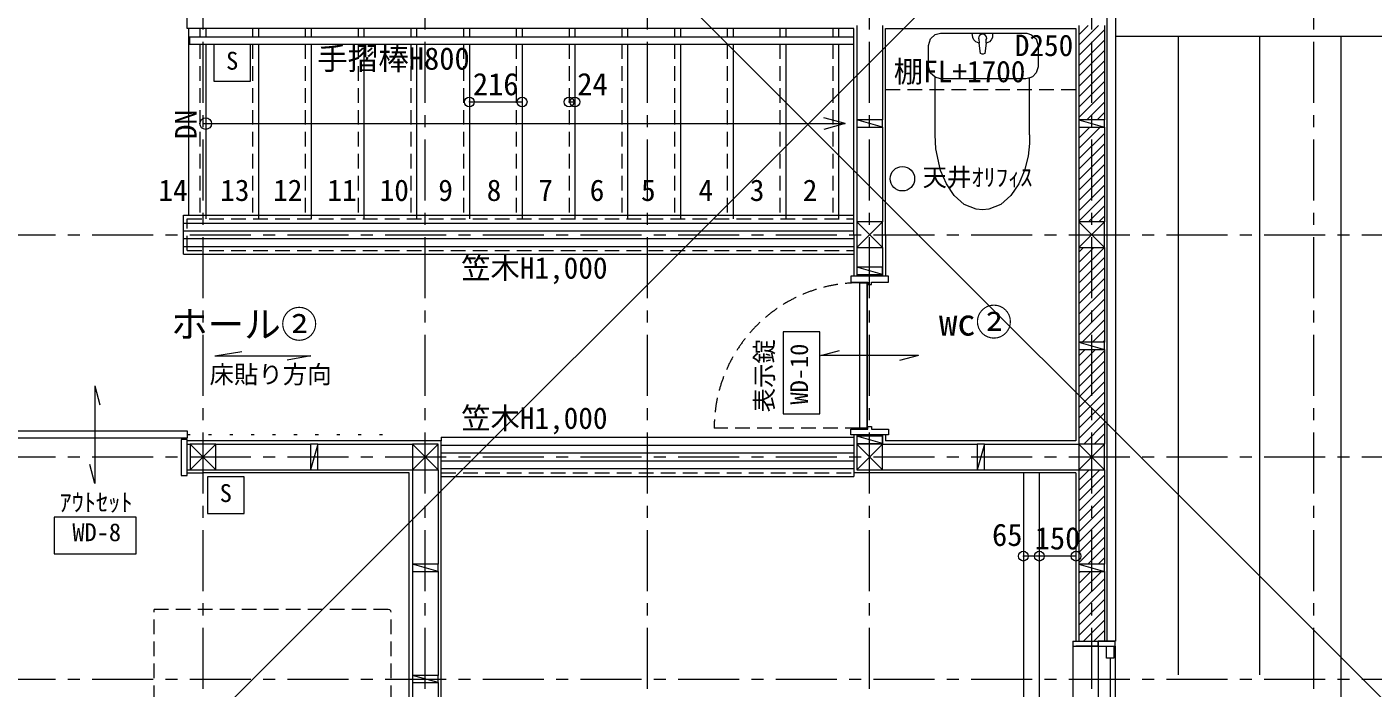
# Model space of a CAD drawing. Units: millimetres at full size, sheet at 1:50. Extents: x -16792 to 54909, y -26252 to 25759.
# Drawn here: x 20298 to 25812, y 15025 to 17734 of the extents above; entities that cross this region are included whole.
import ezdxf
from ezdxf.enums import TextEntityAlignment as Align

# ---------------------------------------------------------------- set-up
doc = ezdxf.new("R2010")
doc.units = ezdxf.units.MM
doc.header["$LTSCALE"] = 50
doc.header["$PDMODE"] = 32
doc.header["$PDSIZE"] = 40
for name, pattern in [('CHAIN1', [8, 5, -1, 1, -1]), ('DASHED1', [1.8, 1.2, -0.6]), ('DOTTED', [1.75, 0.25, -1.5])]:
    doc.linetypes.add(name, pattern=pattern)
for name, color, linetype, lineweight in [('3-1_通り芯・通り番号', 7, 'Continuous', 13), ('3-2_柱(黄)', 4, 'Continuous', 5), ('3-3_仕上線(黄)', 3, 'Continuous', 20), ('3-4_下地・間柱(水色)', 4, 'Continuous', 5), ('3-5_サッシ・室内建具', 7, 'Continuous', 13), ('3-6_住宅設備・造作', 4, 'Continuous', 5), ('3-7_家具点線', 4, 'DASHED1', 5), ('3-8_ハッチング', 1, 'Continuous', 9), ('3-9_建築設備', 5, 'Continuous', 13), ('3-A_文字', 7, 'Continuous', 13), ('3-D_断熱・その他ｸﾞﾚｰ', 1, 'Continuous', 9), ('3-F_寸法・方位', 7, 'Continuous', 13), ('F-F_図面枠（共通）', 7, 'Continuous', 13)]:
    doc.layers.add(name, color=color, linetype=linetype, lineweight=lineweight)
doc.styles.add('ＭＳ ゴシック', font='')
doc.styles.get('ＭＳ ゴシック').set_extended_font_data('MS Gothic')

msp = doc.modelspace()

# ---------------------------------------------------------------- linework, layer by layer
at = {"layer": '3-1_通り芯・通り番号', "color": 1, "linetype": 'CHAIN1', "lineweight": 9}
for p, q in [((21019.52, 11422.55), (21019.52, 23216.06)), ((21929.52, 11422.55), (21929.52, 23216.06)), ((22839.52, 11422.55), (22839.52, 23216.06)), ((23749.52, 11422.55), (23749.52, 23216.06)), ((24659.52, 11422.55), (24659.52, 23216.06)), ((25569.52, 11422.55), (25569.52, 23216.06)), ((14565.29, 16882.55), (28820.4, 16882.55)), ((14565.29, 15972.55), (28820.4, 15972.55)), ((14565.29, 15062.55), (28820.4, 15062.55))]:
    msp.add_line(p, q, dxfattribs=at)
at = {"layer": '3-2_柱(黄)'}
for p, q in [((23697.02, 16935.05), (23802.02, 16830.05)), ((23802.02, 16935.05), (23697.02, 16830.05)), ((24712.02, 16935.05), (24607.02, 16830.05)), ((24712.02, 16830.05), (24607.02, 16935.05)), ((21072.02, 15920.05), (20967.02, 16025.05)), ((20967.02, 15920.05), (21072.02, 16025.05)), ((21877.02, 16025.05), (21982.02, 15920.05)), ((21982.02, 16025.05), (21877.02, 15920.05)), ((23697.02, 16025.05), (23802.02, 15920.05)), ((23802.02, 16025.05), (23697.02, 15920.05)), ((24607.02, 16025.05), (24712.02, 15920.05)), ((24712.02, 16025.05), (24607.02, 15920.05))]:
    msp.add_line(p, q, dxfattribs=at)
at = {"layer": '3-2_柱(黄)', "color": 3, "lineweight": 20}
for points in [[(23697.02, 16935.05), (23697.02, 16830.05), (23802.02, 16830.05), (23802.02, 16935.05)], [(24712.02, 16935.05), (24607.02, 16935.05), (24607.02, 16830.05), (24712.02, 16830.05)], [(21072.02, 15920.05), (21072.02, 16025.05), (20967.02, 16025.05), (20967.02, 15920.05)], [(21877.02, 16025.05), (21877.02, 15920.05), (21982.02, 15920.05), (21982.02, 16025.05)], [(23697.02, 16025.05), (23697.02, 15920.05), (23802.02, 15920.05), (23802.02, 16025.05)], [(24607.02, 16025.05), (24607.02, 15920.05), (24712.02, 15920.05), (24712.02, 16025.05)]]:
    msp.add_lwpolyline(points, close=True, dxfattribs=at)
at = {"layer": '3-3_仕上線(黄)'}
for p, q in [((20954.52, 17727.55), (20954.52, 17857.55)), ((24756.02, 17792.55), (24756.02, 16882.55)), ((21929.52, 17727.55), (20954.52, 17727.55)), ((22839.52, 17727.55), (21929.52, 17727.55)), ((23684.52, 17727.55), (22839.52, 17727.55)), ((23684.52, 16882.55), (23684.52, 17727.55)), ((23814.52, 16882.55), (23814.52, 17727.55)), ((23814.52, 17727.55), (24594.52, 17727.55)), ((24594.52, 17727.55), (24594.52, 16882.55)), ((23684.52, 16882.55), (23684.52, 16712.55)), ((23814.52, 16882.55), (23814.52, 16712.55)), ((24594.52, 16882.55), (24594.52, 16037.55)), ((24756.02, 16882.55), (24756.02, 15972.55)), ((23684.52, 16062.55), (23684.52, 15907.55)), ((23814.52, 16062.55), (23814.52, 16037.55)), ((21994.52, 16037.55), (20954.52, 16037.55)), ((21994.52, 14152.55), (21994.52, 16037.55)), ((24594.52, 16037.55), (23814.52, 16037.55)), ((24756.02, 15972.55), (24756.02, 15217.55)), ((20954.52, 15907.55), (21019.52, 15907.55)), ((21864.52, 15907.55), (21019.52, 15907.55)), ((21864.52, 14152.55), (21864.52, 15907.55)), ((24594.52, 15907.55), (23684.52, 15907.55)), ((24594.52, 15907.55), (24594.52, 15217.55))]:
    msp.add_line(p, q, dxfattribs=at)
at = {"layer": '3-3_仕上線(黄)', "color": 7, "lineweight": 13}
msp.add_lwpolyline([(24756.02, 17696.05), (27293.02, 17696.05), (27293.02, 13601.05)], dxfattribs=at)
at = {"layer": '3-4_下地・間柱(水色)'}
for p, q in [((24721.02, 17792.55), (24721.02, 16882.55)), ((23697.02, 17740.05), (23697.02, 17352.55)), ((23802.02, 17740.05), (23802.02, 17352.55)), ((24607.02, 17740.05), (24607.02, 17352.55)), ((24712.02, 17740.05), (24712.02, 17352.55)), ((23802.02, 17322.55), (23697.02, 17352.55)), ((23697.02, 17322.55), (23697.02, 16935.05)), ((23802.02, 17322.55), (23802.02, 16935.05)), ((24607.02, 17352.55), (24712.02, 17322.55)), ((24607.02, 17322.55), (24607.02, 16935.05)), ((24712.02, 17322.55), (24712.02, 16935.05)), ((24721.02, 16882.55), (24721.02, 15972.55)), ((23697.02, 16830.05), (23697.02, 16712.55)), ((23802.02, 16830.05), (23802.02, 16712.55)), ((24607.02, 16830.05), (24607.02, 16442.55)), ((24712.02, 16830.05), (24712.02, 16442.55)), ((23802.02, 16719.16), (23697.02, 16749.16)), ((23697.02, 16688.55), (23697.02, 16688.45)), ((23802.02, 16688.55), (23802.02, 16688.45)), ((24607.02, 16442.55), (24712.02, 16412.55)), ((24607.02, 16412.55), (24607.02, 16025.05)), ((24712.02, 16412.55), (24712.02, 16025.05)), ((23697.02, 16086.65), (23697.02, 16086.55)), ((23697.02, 16062.55), (23697.02, 16025.05)), ((23802.02, 16026.97), (23697.02, 16056.97)), ((23802.02, 16086.65), (23802.02, 16086.55)), ((23802.02, 16062.55), (23802.02, 16025.05)), ((20954.52, 16025.05), (20967.02, 16025.05)), ((21072.02, 16025.05), (21459.52, 16025.05)), ((21489.52, 16025.05), (21459.52, 15920.05)), ((21489.52, 16025.05), (21877.02, 16025.05)), ((23802.02, 16025.05), (24189.52, 16025.05)), ((24219.52, 16025.05), (24189.52, 15920.05)), ((24219.52, 16025.05), (24607.02, 16025.05)), ((24721.02, 15972.55), (24721.02, 15217.55)), ((20954.52, 15920.05), (20967.02, 15920.05)), ((21072.02, 15920.05), (21459.52, 15920.05)), ((21489.52, 15920.05), (21877.02, 15920.05)), ((21877.02, 15920.05), (21877.02, 15532.55)), ((21982.02, 15920.05), (21982.02, 15532.55)), ((23802.02, 15920.05), (24189.52, 15920.05)), ((24219.52, 15920.05), (24607.02, 15920.05)), ((24379.52, 15907.55), (24379.52, 13522.55)), ((24444.52, 15907.55), (24444.52, 13457.55)), ((24607.02, 15920.05), (24607.02, 15532.55)), ((24712.02, 15920.05), (24712.02, 15532.55)), ((21982.02, 15502.55), (21877.02, 15532.55)), ((21877.02, 15502.55), (21877.02, 15077.55)), ((21982.02, 15502.55), (21982.02, 15077.55)), ((24607.02, 15532.55), (24712.02, 15502.55)), ((24607.02, 15502.55), (24607.02, 15217.55)), ((24712.02, 15502.55), (24712.02, 15217.55)), ((21982.02, 15047.55), (21877.02, 15077.55)), ((21877.02, 15047.55), (21877.02, 14622.55)), ((21982.02, 15047.55), (21982.02, 14622.55))]:
    msp.add_line(p, q, dxfattribs=at)
for points in [[(23697.02, 17322.55), (23802.02, 17322.55), (23802.02, 17352.55), (23697.02, 17352.55)], [(24712.02, 17352.55), (24607.02, 17352.55), (24607.02, 17322.55), (24712.02, 17322.55)], [(23697.02, 16719.16), (23802.02, 16719.16), (23802.02, 16749.16), (23697.02, 16749.16)], [(24712.02, 16442.55), (24607.02, 16442.55), (24607.02, 16412.55), (24712.02, 16412.55)], [(23697.02, 16026.97), (23802.02, 16026.97), (23802.02, 16056.97), (23697.02, 16056.97)], [(21489.52, 15920.05), (21489.52, 16025.05), (21459.52, 16025.05), (21459.52, 15920.05)], [(24219.52, 15920.05), (24219.52, 16025.05), (24189.52, 16025.05), (24189.52, 15920.05)], [(21877.02, 15502.55), (21982.02, 15502.55), (21982.02, 15532.55), (21877.02, 15532.55)], [(24712.02, 15532.55), (24607.02, 15532.55), (24607.02, 15502.55), (24712.02, 15502.55)], [(21877.02, 15047.55), (21982.02, 15047.55), (21982.02, 15077.55), (21877.02, 15077.55)]]:
    msp.add_lwpolyline(points, close=True, dxfattribs=at)
at = {"layer": '3-5_サッシ・室内建具'}
for p, q in [((23672.52, 16712.55), (23672.52, 16688.55)), ((23826.52, 16712.55), (23672.52, 16712.55)), ((23826.52, 16688.55), (23826.52, 16712.55)), ((23672.52, 16688.55), (23742.02, 16688.55)), ((23739.02, 16089.55), (23739.02, 16685.55)), ((23757.02, 16678.55), (23757.02, 16688.55)), ((23757.02, 16688.55), (23826.52, 16688.55)), ((23395.61, 16485.12), (23395.61, 16149)), ((23545.61, 16485.12), (23395.61, 16485.12)), ((23545.61, 16149), (23545.61, 16485.12)), ((23949.52, 16387.55), (23872.25, 16366.84)), ((20576.52, 16263.55), (20576.52, 15863.55)), ((20576.52, 16263.55), (20597.23, 16186.27)), ((23395.61, 16149), (23545.61, 16149)), ((20198.52, 16078.55), (20954.52, 16078.55)), ((20954.52, 16048.55), (20198.52, 16048.55)), ((20954.52, 16078.55), (20954.52, 16048.55)), ((20954.52, 15895.55), (20954.52, 16043.55)), ((23672.52, 16086.55), (23742.02, 16086.55)), ((23742.02, 16086.55), (23742.02, 16096.55)), ((23757.02, 16086.55), (23826.52, 16086.55)), ((23826.52, 16086.55), (23826.52, 16062.55)), ((20576.52, 15863.55), (20555.82, 15940.82)), ((20930.52, 15895.55), (20954.52, 15895.55)), ((20409.99, 15725.92), (20409.99, 15575.92)), ((20746.12, 15725.92), (20409.99, 15725.92)), ((20746.12, 15575.92), (20746.12, 15725.92)), ((20409.99, 15575.92), (20746.12, 15575.92)), ((24582.52, 15217.55), (24755.02, 15217.55)), ((24582.52, 15217.55), (24582.52, 15197.55)), ((24582.52, 15217.55), (24582.52, 14217.55)), ((24685.02, 15197.55), (24685.02, 15217.55)), ((24756.02, 15217.55), (24747.02, 15217.55)), ((24755.02, 15197.55), (24755.02, 15217.55)), ((24582.52, 15197.55), (24755.02, 15197.55)), ((24685.02, 15197.55), (24594.52, 15197.55)), ((24685.02, 15197.55), (24685.02, 14237.55)), ((24750.02, 15197.55), (24750.02, 15147.55)), ((24755.02, 15197.55), (24755.02, 14237.55)), ((24735.02, 15147.55), (24735.02, 14287.55))]:
    msp.add_line(p, q, dxfattribs=at)
at = {"layer": '3-5_サッシ・室内建具', "linetype": 'DOTTED'}
msp.add_line((20954.52, 16063.55), (21820.77, 16063.55), dxfattribs=at)
at = {"layer": '3-5_サッシ・室内建具', "color": 4, "linetype": 'DASHED1', "lineweight": 5}
msp.add_line((23709.02, 16089.55), (23113.02, 16089.55), dxfattribs=at)
at = {"layer": '3-5_サッシ・室内建具'}
msp.add_lwpolyline([(23739.02, 16089.55), (23709.02, 16089.55), (23709.02, 16685.55), (23739.02, 16685.55)], close=True, dxfattribs=at)
for points in [[(23742.02, 16688.55), (23742.02, 16678.55), (23757.02, 16678.55)], [(23949.52, 16387.55), (23549.52, 16387.55), (23626.8, 16408.25)], [(20954.52, 16043.55), (20930.52, 16043.55), (20930.52, 15895.55)], [(23826.52, 16062.55), (23672.52, 16062.55), (23672.52, 16086.55)], [(23742.02, 16096.55), (23757.02, 16096.55), (23757.02, 16086.55)], [(24756.02, 15217.55), (24685.02, 15217.55), (24685.02, 15197.55)], [(24750.02, 15147.55), (24720.02, 15147.55), (24720.02, 15197.55)]]:
    msp.add_lwpolyline(points, dxfattribs=at)
at = {"layer": '3-5_サッシ・室内建具', "color": 4, "linetype": 'DASHED1', "lineweight": 5}
msp.add_arc((23709.02, 16089.55), 596, 90, 180, dxfattribs=at)
at = {"layer": '3-6_住宅設備・造作'}
for p, q in [((20960.52, 17727.55), (20960.52, 16962.55)), ((24405.06, 17291.55), (24405.06, 17525.55)), ((24405.06, 17291.55), (24404.27, 17256.55))]:
    msp.add_line(p, q, dxfattribs=at)
at = {"layer": '3-6_住宅設備・造作', "linetype": 'DASHED1'}
for p, q in [((21006.52, 17727.55), (21006.52, 17693.39)), ((21222.52, 17727.55), (21222.52, 17693.39)), ((21438.52, 17727.55), (21438.52, 17693.39)), ((21654.52, 17727.55), (21654.52, 17693.39)), ((21870.52, 17727.55), (21870.52, 17693.39)), ((22086.52, 17727.55), (22086.52, 17693.39)), ((22302.52, 17727.55), (22302.52, 17693.39)), ((22518.52, 17727.55), (22518.52, 17693.39)), ((22734.52, 17727.55), (22734.52, 17693.39)), ((22950.52, 17727.55), (22950.52, 17693.39)), ((23166.52, 17727.55), (23166.52, 17693.39)), ((23382.52, 17727.55), (23382.52, 17693.39)), ((23598.52, 17727.55), (23598.52, 17693.39)), ((21006.52, 17663.39), (21006.52, 16947.55)), ((21222.52, 17663.39), (21222.52, 16947.55)), ((21438.52, 17663.39), (21438.52, 16947.55)), ((21654.52, 17663.39), (21654.52, 16947.55)), ((21870.52, 17663.39), (21870.52, 16947.55)), ((22086.52, 17663.39), (22086.52, 16947.55)), ((22302.52, 17663.39), (22302.52, 16947.55)), ((22518.52, 17663.39), (22518.52, 16947.55)), ((22734.52, 17663.39), (22734.52, 16947.55)), ((22950.52, 17663.39), (22950.52, 16947.55)), ((23166.52, 17663.39), (23166.52, 16947.55)), ((23382.52, 17663.39), (23382.52, 16947.55)), ((23598.52, 17663.39), (23598.52, 16947.55)), ((20954.52, 16817.55), (23684.52, 16817.55)), ((21994.52, 15907.55), (23684.52, 15907.55))]:
    msp.add_line(p, q, dxfattribs=at)
at = {"layer": '3-6_住宅設備・造作', "color": 7, "lineweight": 13}
for p, q in [((21030.52, 17727.55), (21030.52, 17693.39)), ((21246.52, 17727.55), (21246.52, 17693.39)), ((21462.52, 17727.55), (21462.52, 17693.39)), ((21678.52, 17727.55), (21678.52, 17693.39)), ((21894.52, 17727.55), (21894.52, 17693.39)), ((22110.52, 17727.55), (22110.52, 17693.39)), ((22326.52, 17727.55), (22326.52, 17693.39)), ((22542.52, 17727.55), (22542.52, 17693.39)), ((22758.52, 17727.55), (22758.52, 17693.39)), ((22974.52, 17727.55), (22974.52, 17693.39)), ((23190.52, 17727.55), (23190.52, 17693.39)), ((23406.52, 17727.55), (23406.52, 17693.39)), ((23622.52, 17727.55), (23622.52, 17693.39)), ((20964.62, 17693.39), (23684.52, 17693.39)), ((20964.62, 17693.39), (20964.62, 17663.39)), ((20964.62, 17663.39), (23684.52, 17663.39)), ((21030.52, 17663.39), (21030.52, 16947.55)), ((21246.52, 17663.39), (21246.52, 16947.55)), ((21462.52, 17663.39), (21462.52, 16947.55)), ((21678.52, 17663.39), (21678.52, 16947.55)), ((21894.52, 17663.39), (21894.52, 16947.55)), ((22110.52, 17663.39), (22110.52, 16947.55)), ((22326.52, 17663.39), (22326.52, 16947.55)), ((22542.52, 17663.39), (22542.52, 16947.55)), ((22758.52, 17663.39), (22758.52, 16947.55)), ((22974.52, 17663.39), (22974.52, 16947.55)), ((23190.52, 17663.39), (23190.52, 16947.55)), ((23406.52, 17663.39), (23406.52, 16947.55)), ((23622.52, 17663.39), (23622.52, 16947.55)), ((21019.52, 17337.55), (23649.52, 17337.55)), ((23649.52, 17337.55), (23562.59, 17360.84)), ((23649.52, 17337.55), (23562.59, 17314.25)), ((20939.52, 16962.55), (23684.52, 16962.55)), ((20939.52, 16802.55), (20939.52, 16962.55)), ((20939.52, 16802.55), (23684.52, 16802.55)), ((21994.52, 16052.55), (23684.52, 16052.55)), ((21994.52, 16052.55), (21994.52, 16037.55)), ((21994.52, 15892.55), (23684.52, 15892.55)), ((23684.52, 15907.55), (23684.52, 15892.55))]:
    msp.add_line(p, q, dxfattribs=at)
at = {"layer": '3-6_住宅設備・造作', "color": 7, "linetype": 'DASHED1', "lineweight": 13}
msp.add_line((23814.52, 17477.55), (24594.52, 17477.55), dxfattribs=at)
at = {"layer": '3-6_住宅設備・造作'}
msp.add_lwpolyline([(24393.27, 17707.55), (24412.27, 17701.55), (24431.27, 17684.55), (24439.27, 17657.55), (24439.27, 17570.55), (24432.27, 17545.55), (24416.27, 17529.55), (24405.27, 17525.55), (24389.27, 17521.55), (24039.27, 17521.55), (24018.27, 17527.55), (23997.27, 17545.55), (23990.27, 17571.55), (23990.27, 17657.55), (23999.27, 17685.55), (24018.27, 17702.55), (24040.27, 17707.55)], close=True, dxfattribs=at)
for points in [[(24253.27, 17707.55), (24252.27, 17690.55), (24247.27, 17680.55), (24240.27, 17672.55), (24226.27, 17667.55), (24227.27, 17682.55), (24229.27, 17686.55), (24228.27, 17693.55), (24224.27, 17698.55), (24219.27, 17702.55), (24211.27, 17703.55), (24206.27, 17702.55), (24200.27, 17698.55), (24197.27, 17693.55), (24195.27, 17687.55), (24196.27, 17683.55), (24198.27, 17667.55), (24184.27, 17672.55), (24176.27, 17680.55), (24172.27, 17690.55), (24170.27, 17707.55)], [(24226.27, 17667.55), (24221.27, 17625.55), (24214.27, 17622.55), (24210.27, 17622.55), (24203.27, 17625.55), (24198.27, 17667.55)], [(24404.27, 17256.55), (24398.27, 17204.55), (24384.27, 17145.55), (24360.27, 17090.55), (24328.27, 17042.55), (24287.27, 17006.55), (24238.27, 16987.55), (24212.27, 16984.55), (24186.27, 16987.55), (24137.27, 17006.55), (24096.27, 17042.55), (24064.27, 17090.55), (24040.27, 17145.55), (24021.27, 17234.55), (24018.27, 17291.55), (24018.27, 17527.55)]]:
    msp.add_lwpolyline(points, dxfattribs=at)
at = {"layer": '3-6_住宅設備・造作', "linetype": 'DASHED1'}
msp.add_lwpolyline([(20954.52, 16817.55), (20954.52, 16947.55), (23684.52, 16947.55)], dxfattribs=at)
at = {"layer": '3-6_住宅設備・造作', "color": 7, "lineweight": 13}
msp.add_circle((21030.52, 17337.55), 23.64, dxfattribs=at)
at = {"layer": '3-7_家具点線'}
for p, q in [((20819.8, 14256.05), (20819.8, 15347.05)), ((21778.42, 15347.05), (20819.8, 15347.05)), ((21789.93, 15335.72), (21788.65, 15342.01)), ((21789.93, 14256.05), (21789.93, 15335.72))]:
    msp.add_line(p, q, dxfattribs=at)
msp.add_lwpolyline([(21788.65, 15342.01), (21784.81, 15345.79), (21778.42, 15347.05)], dxfattribs=at)
at = {"layer": '3-8_ハッチング', "color": 4, "lineweight": 5}
for p, q in [((24607.02, 17740.05), (24607.02, 17352.55)), ((24607.02, 17322.55), (24607.02, 16935.05))]:
    msp.add_line(p, q, dxfattribs=at)
at = {"layer": '3-8_ハッチング', "color": 2, "lineweight": 5}
for p, q in [((20939.52, 16930.55), (23684.52, 16930.55)), ((20939.52, 16898.55), (23684.52, 16898.55)), ((20939.52, 16866.55), (23684.52, 16866.55)), ((20939.52, 16834.55), (23684.52, 16834.55)), ((21994.52, 16020.55), (23684.52, 16020.55)), ((21994.52, 15988.55), (23684.52, 15988.55)), ((21994.52, 15956.55), (23684.52, 15956.55)), ((21994.52, 15924.55), (23684.52, 15924.55))]:
    msp.add_line(p, q, dxfattribs=at)
at = {"layer": '3-9_建築設備'}
for points in [[(21064.29, 17511.59), (21214.29, 17511.59), (21214.29, 17661.59), (21064.29, 17661.59)], [(21037.88, 15740.53), (21187.88, 15740.53), (21187.88, 15890.53), (21037.88, 15890.53)]]:
    msp.add_lwpolyline(points, close=True, dxfattribs=at)
msp.add_circle((23884.04, 17111.73), 50, dxfattribs=at)
at = {"layer": '3-A_文字'}
for p, q in [((21067.3, 16386.45), (21178, 16403.86)), ((21067.3, 16386.45), (21461.55, 16386.45)), ((21461.55, 16386.45), (21364.55, 16368.23))]:
    msp.add_line(p, q, dxfattribs=at)
at = {"layer": '3-D_断熱・その他ｸﾞﾚｰ'}
for p, q in [((24687.54, 17740.05), (24607.02, 17659.53)), ((24645.11, 17740.05), (24607.02, 17701.95)), ((24712.02, 17722.1), (24607.02, 17617.1)), ((24712.02, 17679.67), (24607.02, 17574.67)), ((24712.02, 17637.25), (24607.02, 17532.25)), ((24712.02, 17594.82), (24607.02, 17489.82)), ((24712.02, 17552.4), (24607.02, 17447.4)), ((24712.02, 17509.97), (24607.02, 17404.97)), ((24712.02, 17467.54), (24607.02, 17362.54)), ((24712.02, 17425.12), (24639.45, 17352.55)), ((24712.02, 17382.69), (24681.88, 17352.55)), ((24694.3, 17322.55), (24607.02, 17235.26)), ((24651.88, 17322.55), (24607.02, 17277.69)), ((24609.45, 17322.55), (24607.02, 17320.12)), ((24712.02, 17297.84), (24607.02, 17192.84)), ((24712.02, 17255.41), (24607.02, 17150.41)), ((24712.02, 17212.98), (24607.02, 17107.98)), ((24712.02, 17170.56), (24607.02, 17065.56)), ((24712.02, 17128.13), (24607.02, 17023.13)), ((24712.02, 17085.71), (24607.02, 16980.71)), ((24712.02, 17043.28), (24607.02, 16938.28)), ((24712.02, 17000.85), (24646.22, 16935.05)), ((24712.02, 16958.43), (24688.64, 16935.05)), ((24710.92, 16830.05), (24607.02, 16726.15)), ((24668.49, 16830.05), (24607.02, 16768.57)), ((24626.07, 16830.05), (24607.02, 16811)), ((24607.02, 16830.05), (24607.02, 16442.55)), ((24712.02, 16788.72), (24607.02, 16683.72)), ((24712.02, 16746.29), (24607.02, 16641.29)), ((24712.02, 16703.87), (24607.02, 16598.87)), ((24712.02, 16661.44), (24607.02, 16556.44)), ((24712.02, 16619.01), (24607.02, 16514.01)), ((24712.02, 16576.59), (24607.02, 16471.59)), ((24712.02, 16534.16), (24620.41, 16442.55)), ((24712.02, 16491.74), (24662.83, 16442.55)), ((24712.02, 16449.31), (24705.26, 16442.55)), ((24675.26, 16412.55), (24607.02, 16344.31)), ((24632.83, 16412.55), (24607.02, 16386.74)), ((24607.02, 16412.55), (24607.02, 16025.05)), ((24712.02, 16406.88), (24607.02, 16301.88)), ((24712.02, 16364.46), (24607.02, 16259.46)), ((24712.02, 16322.03), (24607.02, 16217.03)), ((24712.02, 16279.6), (24607.02, 16174.6)), ((24712.02, 16237.18), (24607.02, 16132.18)), ((24712.02, 16194.75), (24607.02, 16089.75)), ((24712.02, 16152.32), (24607.02, 16047.32)), ((24712.02, 16109.9), (24627.17, 16025.05)), ((24712.02, 16067.47), (24669.6, 16025.05)), ((24691.88, 15920.05), (24607.02, 15835.19)), ((24649.45, 15920.05), (24607.02, 15877.62)), ((24607.02, 15920.05), (24607.02, 15532.55)), ((24712.02, 15897.77), (24607.02, 15792.77)), ((24712.02, 15855.34), (24607.02, 15750.34)), ((24712.02, 15812.91), (24607.02, 15707.91)), ((24712.02, 15770.49), (24607.02, 15665.49)), ((24712.02, 15728.06), (24607.02, 15623.06)), ((24712.02, 15685.63), (24607.02, 15580.63)), ((24712.02, 15643.21), (24607.02, 15538.21)), ((24712.02, 15600.78), (24643.79, 15532.55)), ((24712.02, 15558.35), (24686.21, 15532.55)), ((24607.02, 15502.55), (24607.02, 15217.55)), ((24698.64, 15502.55), (24607.02, 15410.93)), ((24656.21, 15502.55), (24607.02, 15453.35)), ((24613.79, 15502.55), (24607.02, 15495.78)), ((24712.02, 15473.5), (24607.02, 15368.5)), ((24712.02, 15431.08), (24607.02, 15326.08)), ((24712.02, 15388.65), (24607.02, 15283.65)), ((24712.02, 15346.22), (24607.02, 15241.22)), ((24712.02, 15303.8), (24625.77, 15217.55)), ((24712.02, 15261.37), (24668.2, 15217.55)), ((24712.02, 15218.94), (24710.62, 15217.55))]:
    msp.add_line(p, q, dxfattribs=at)
at = {"layer": '3-D_断熱・その他ｸﾞﾚｰ', "color": 4, "lineweight": 5}
for p, q in [((25013.52, 17696.05), (25013.52, 15078.98)), ((25346.52, 17696.05), (25346.52, 15078.98)), ((25679.52, 17696.05), (25679.52, 14017.55))]:
    msp.add_line(p, q, dxfattribs=at)
at = {"layer": '3-F_寸法・方位'}
for p, q in [((22110.52, 17426.26), (22326.52, 17426.26)), ((22518.52, 17426.26), (22542.52, 17426.26)), ((24444.52, 15565.77), (24379.52, 15565.77)), ((24594.52, 15565.77), (24444.52, 15565.77))]:
    msp.add_line(p, q, dxfattribs=at)
for p in [(22110.52, 17426.26), (22326.52, 17426.26), (22518.52, 17426.26), (22542.52, 17426.26), (24379.52, 15565.77), (24444.52, 15565.77), (24594.52, 15565.77)]:
    msp.add_point(p, dxfattribs=at)
at = {"layer": 'F-F_図面枠（共通）'}
for p, q in [((30696.59, 24535.48), (15925.66, 9764.56)), ((16258.83, 24573.08), (31745.99, 9085.93))]:
    msp.add_line(p, q, dxfattribs=at)

# ---------------------------------------------------------------- texts
at = {"layer": '3-5_サッシ・室内建具', "style": 'ＭＳ ゴシック'}
for s, p in [('表示錠', (23376.98, 16154.7)), ('WD-10', (23519.54, 16186.92))]:
    msp.add_text(s, height=73.31, rotation=90, dxfattribs=at).set_placement(p, align=Align.BOTTOM_LEFT)
for s, p in [('ｱｳﾄｾｯﾄ', (20431.39, 15727.49)), ('WD-8', (20484.46, 15605.18))]:
    msp.add_text(s, height=73.31, dxfattribs=at).set_placement(p, align=Align.BOTTOM_LEFT)
at = {"layer": '3-9_建築設備', "style": 'ＭＳ ゴシック'}
for s, p in [('S', (21114.29, 17536.59)), ('天井ｵﾘﾌｨｽ', (23966.4, 17059.32)), ('S', (21087.88, 15765.53))]:
    msp.add_text(s, height=73.31, dxfattribs=at).set_placement(p, align=Align.BOTTOM_LEFT)
at = {"layer": '3-A_文字', "style": 'ＭＳ ゴシック'}
for s, height, p in [('D250', 87.98, (24344.13, 17587.92)), ('手摺棒H800', 91.64, (21487.43, 17530.96)), ('棚FL+1700', 87.98, (23848.71, 17480.78)), ('14', 87.98, (20836.81, 16994.4)), ('13', 87.98, (21090.09, 16994.4)), ('12', 87.98, (21306.81, 16994.4)), ('11', 87.98, (21528.76, 16994.4)), ('10', 87.98, (21742.87, 16994.4)), ('9', 87.98, (21983.09, 16994.4)), ('8', 87.98, (22181.54, 16994.4)), ('7', 87.98, (22393.04, 16994.4)), ('6', 87.98, (22603.39, 16994.4)), ('5', 87.98, (22813.39, 16994.4)), ('4', 87.98, (23048.82, 16994.4)), ('3', 87.98, (23258.82, 16994.4)), ('2', 87.98, (23475.76, 16994.4)), ('笠木H1,000', 87.98, (22077.06, 16676.12)), ('wc②', 110, (24033.92, 16436.55)), ('ホール②', 110, (20888.27, 16427.55)), ('床貼り方向', 73.31, (21046.47, 16251.62)), ('笠木H1,000', 87.98, (22077.06, 16060.76))]:
    msp.add_text(s, height=height, dxfattribs=at).set_placement(p, align=Align.BOTTOM_LEFT)
msp.add_text('DN', height=87.98, rotation=90, dxfattribs=at).set_placement((21019.52, 17273.8), align=Align.BOTTOM_LEFT)
at = {"layer": '3-F_寸法・方位', "style": 'ＭＳ ゴシック'}
for s, p in [('216', (22124.77, 17426.26)), ('24', (22552.31, 17426.26)), ('65', (24251.01, 15579.93)), ('150', (24425.77, 15565.77))]:
    msp.add_text(s, height=91.64, dxfattribs=at).set_placement(p, align=Align.BOTTOM_LEFT)

doc.saveas('drawing.dxf')
